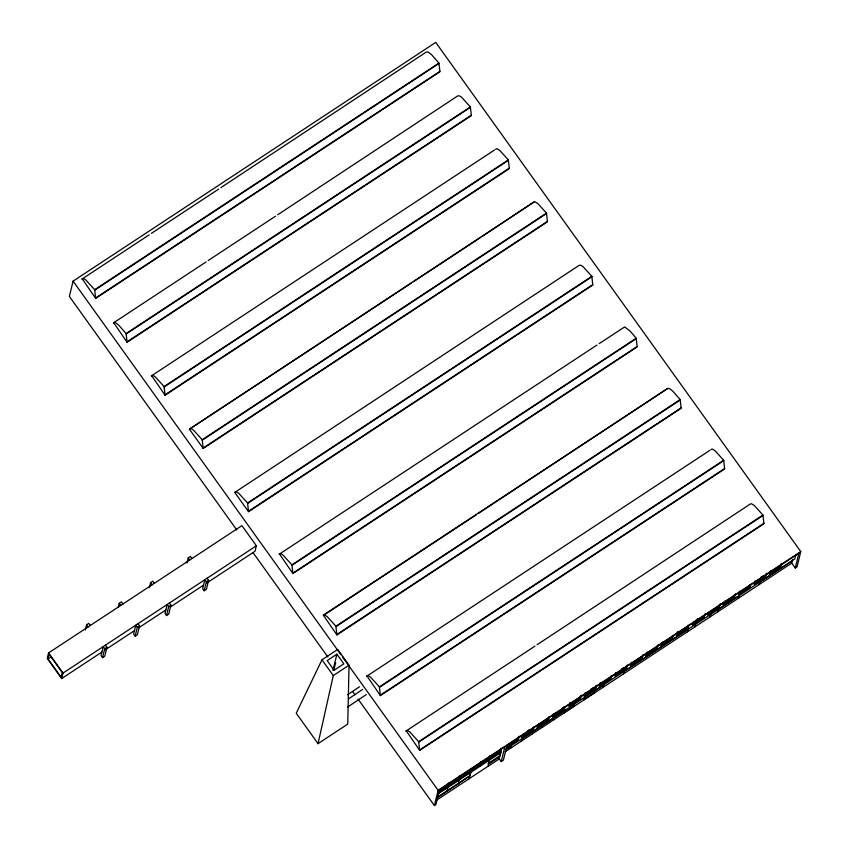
<?xml version="1.0" encoding="UTF-8"?>
<svg xmlns="http://www.w3.org/2000/svg" width="848" height="848" viewBox="0 0 848 848"><rect width="100%" height="100%" fill="white"/><g stroke="black" fill="none" stroke-linecap="round" stroke-linejoin="round"><path stroke-width="1.27" d="M349.026 665.203L347.754 724.086L318.032 743.654L296.228 713.232L321.975 659.797L337.727 649.43L349.026 665.203L333.285 675.57L318.032 743.654M792.657 559.383L791.746 563.125L795.265 568.022L797.035 566.856L800.766 551.582L435.734 42.4L73.087 281.144L69.366 296.418L236.836 530.011M206.848 582.968L255.047 551.232L256.372 545.783L241.934 525.643L48.569 652.939L47.234 658.387L61.681 678.538L101.866 652.08M47.997 658.981L49.152 654.243L62.243 672.506L61.088 677.234L47.997 658.981L51.315 656.808M61.681 678.538L63.006 673.089L256.372 545.783M85.341 629.905L86.591 624.796L88.828 623.322L90.344 625.432M104.707 648.741L103.191 646.632L101.018 655.568L102.534 657.677L104.707 648.741L106.943 647.268L105.428 645.158M106.943 647.268L104.77 656.204L102.534 657.677M118.264 607.157L119.197 603.331L121.434 601.857L122.949 603.967M137.312 627.276L135.807 625.167L133.624 634.092L135.139 636.212L137.312 627.276L139.56 625.803L138.044 623.693M139.56 625.803L137.376 634.739L135.139 636.212M149.322 587.781L150.573 582.671L152.81 581.198L154.325 583.318M168.688 606.627L167.173 604.507L165 613.443L166.515 615.553L168.688 606.627L170.925 605.143L169.409 603.034M170.925 605.143L168.752 614.079L166.515 615.553M186.984 562.987L188.235 557.878L190.471 556.405L191.987 558.514M206.35 581.823L204.845 579.714L202.661 588.65L204.177 590.759L206.35 581.823L208.597 580.35L207.082 578.241M208.597 580.35L206.414 589.286L204.177 590.759M332.967 670.312L336.9 654.19L343.822 663.846L334.091 670.249L327.169 660.592L336.9 654.19M333.794 670.206L335.66 662.564M357.994 699.028L434.399 805.6L438.119 790.325L800.766 551.582M448.507 783.022L447.129 791.354M459.775 775.602L458.397 783.934M437.388 797.205L469.474 776.079L470.735 772.401M469.209 778.687L471.117 770.843L470.629 770.164M480.54 761.939L480.159 766.2M489.964 755.738L488.045 766.285M437.6 794.216L500.924 752.526L499.928 756.586L488.586 764.059L488.151 763.454L499.408 756.045L500.15 753.003M437.483 791.99L500.723 750.363L501.21 748.328M436.116 800.47L499.292 758.875L499.408 756.045M500.829 752.589L500.723 750.363M499.292 758.875L501.242 761.589L504.846 746.812L439.465 789.859L435.861 804.635L434.399 805.6M507.263 745.021L506.691 747.385L518.266 739.763L519.135 736.212M508.005 744.597L507.528 746.569L517.577 739.954L518.298 736.997M510.517 748.265L511.037 746.155L505.705 749.674M522.389 735.068L521.817 737.431L533.392 729.81L533.964 727.436M521.181 741.247L522.177 737.156M523.375 733.658L522.654 736.615L532.703 730.001L533.424 727.043M531.834 734.23L532.83 730.139M537.621 725.029L537.049 727.404L548.624 719.772L549.207 717.408M538.607 723.63L537.886 726.588L547.946 719.963L548.667 717.005M542.497 727.213L543.006 725.114M553.532 713.571L552.663 717.122L564.238 709.5L564.821 707.126M554.221 713.348L553.5 716.306L563.56 709.691L564.28 706.734L562.266 708.048M553.161 720.196L553.68 718.086M563.835 713.168L564.832 709.066M569.835 702.833L568.976 706.384L580.551 698.763L581.421 695.212M570.534 702.61L569.814 705.568L579.862 698.953L580.583 695.996M573.948 706.511L574.626 703.745M584.961 692.88L584.092 696.42L595.678 688.799L596.536 685.248M585.417 693.643L584.94 695.614L594.989 688.989L595.709 686.032M584.06 699.854L584.738 697.088M594.204 693.166L594.787 690.781L603.84 684.824L603.257 687.219M600.193 682.841L599.335 686.392L610.91 678.771L611.493 676.407M600.893 682.619L600.172 685.576L610.221 678.962L610.942 676.004M615.818 672.559L614.948 676.11L626.524 668.489L627.393 664.938M616.263 673.333L615.786 675.305L625.835 668.68L626.566 665.722M623.481 673.895L624.064 671.51L687.993 629.417M631.453 662.267L630.583 665.818L642.159 658.196L643.028 654.645M631.908 663.03L631.421 665.002L641.48 658.387L641.957 656.416M646.282 653.501L645.71 655.864L657.285 648.243L658.154 644.692M647.268 652.091L646.547 655.048L656.596 648.434L657.327 645.476M661.525 643.462L660.942 645.837L672.528 638.205L673.1 635.841M662.5 642.063L661.779 645.021L671.839 638.396L672.559 635.438M677.425 632.004L676.556 635.555L688.141 627.933L688.714 625.559M678.124 631.781L677.404 634.739L687.452 628.124L688.173 625.167M687.41 631.813L688.428 627.615M693.463 621.446L692.593 624.997L704.169 617.376L705.038 613.825M693.918 622.209L693.431 624.181L703.49 617.567L703.967 615.595M694.978 626.831L695.593 624.287M708.292 612.669L707.72 615.044L719.295 607.412L720.164 603.861M709.034 612.256L708.557 614.228L718.616 607.603L719.337 604.645M710.115 616.867L711.048 613.051M717.599 611.938L718.182 609.542L739.498 595.508L738.915 597.904M723.535 602.642L722.952 605.006L734.538 597.384L735.396 593.833M724.521 601.232L723.789 604.189L733.849 597.575L734.569 594.618M739.435 591.183L738.566 594.724L750.151 587.102L750.724 584.738M739.891 591.946L739.414 593.918L749.462 587.293L750.183 584.336M754.996 580.933L754.126 584.484L765.702 576.863L766.571 573.312M755.441 581.707L754.964 583.678L765.013 577.053L765.733 574.096M759.14 584.59L759.723 582.194L791.682 561.153M769.825 572.167L769.253 574.531L780.828 566.909L781.697 563.358M770.811 570.757L770.09 573.714L780.139 567.1L780.86 564.143M770.376 575.177L770.811 573.386M795.668 555.334L794.777 559.002L506.203 748.975M795.265 568.022L798.858 553.246L506.977 745.413L503.373 760.19L501.242 761.589M95.654 298.411L82.108 278.642L83.941 278.738L85.977 280.137L94.658 289.719L95.654 298.411L439.932 71.762L438.935 63.07L431.473 54.558L428.208 52.088L426.374 51.993L220.883 187.631M127.094 342.263L113.537 322.494L115.37 322.579L118.635 325.06L126.098 333.571L127.094 342.263L471.361 115.614L470.364 106.922L461.683 97.329L459.648 95.93L457.814 95.845L277.699 214.767M165.074 395.242L151.516 375.473L153.35 375.558L155.385 376.957L164.077 386.55L165.074 395.242L509.341 168.593L508.344 159.901L499.663 150.308L496.843 148.612L495.539 149.333M189.411 429.194L533.933 202.025L534.982 201.813L537.802 203.52L546.483 213.102L547.479 221.794L203.213 448.444L189.411 429.194L411.195 283.179M234.748 492.434L236.041 491.702L238.86 493.409L247.552 502.991L248.549 511.683L592.816 285.034L591.819 276.342L583.138 266.749L581.103 265.35L579.269 265.265L234.748 492.434L248.549 511.683M292.91 573.566L279.352 553.797L281.197 553.882L283.232 555.281L291.913 564.874L292.91 573.566L637.177 346.917L636.18 338.225L630.064 331.027L624.679 326.936L599.101 343.641M323.342 615.15L336.889 634.919L681.167 408.27L680.17 399.578L672.708 391.066L669.443 388.585L667.609 388.501L323.342 615.15L324.392 614.938L327.211 616.634L335.893 626.227L336.889 634.919M533.933 202.025L482.925 235.956M380.392 695.593L366.834 675.824L368.668 675.909L370.703 677.308L379.395 686.901L380.392 695.593L724.658 468.944L723.662 460.252L714.981 450.659L712.161 448.963L710.857 449.684M419.665 750.385L406.118 730.616L407.952 730.7L409.987 732.1L418.668 741.693L419.665 750.385L763.942 523.735L762.935 515.043L754.254 505.45L751.434 503.754L750.385 503.966L537.176 644.681M667.609 388.501L478.675 513.231M347.563 694.756L359.52 686.753M348.443 698.922L362.658 689.403M347.744 706.978L366.336 694.533M81.853 279.162L149.163 234.843M151.368 233.391L218.678 189.083M94.658 289.719L438.935 63.07M94.711 290.154L438.978 63.505M95.612 298.008L439.879 71.359M113.293 323.003L205.979 261.99M208.184 260.537L275.494 216.219M126.098 333.571L470.364 106.922M126.14 334.006L470.417 107.357M127.041 341.85L471.318 115.201M151.273 375.982L494.437 150.064M164.077 386.55L508.344 159.901M164.12 386.985L508.397 160.336M165.021 394.829L509.298 168.18M413.411 281.727L480.721 237.408M203.213 448.444L202.216 439.752L546.483 213.102M202.269 440.186L546.536 213.537M203.17 448.041L547.437 221.392M247.552 502.991L591.819 276.342M247.595 503.426L591.872 276.777M248.496 511.28L592.773 284.621M105.184 649.886L134.472 630.615M138.871 627.711L165.848 609.956M170.236 607.073L203.509 585.162M279.109 554.306L596.897 345.094M291.913 564.874L636.18 338.225M291.956 565.309L636.233 338.659M292.857 573.153L637.134 346.503M324.19 614.938L476.47 514.683M335.893 626.227L680.17 399.578M335.946 626.661L680.213 400.012M336.847 634.505L681.114 407.856M366.59 676.333L709.755 450.415M379.395 686.901L723.662 460.252M379.438 687.336L723.715 460.687M380.339 695.18L724.616 468.531M405.863 731.124L534.961 646.134M418.668 741.693L762.935 515.043M418.721 742.127L762.988 515.478M419.622 749.971L763.889 523.322M527.392 731.008L529.406 729.683M590.685 689.339L593.695 687.357M621.531 669.03L623.545 667.705M696.166 619.899L698.18 618.574M760.709 577.403L762.723 576.078M437.971 792.668L501.2 751.042M491.183 758.048L493.229 756.702M438.374 793.145L440.483 791.767M442.592 790.378L461.185 778.135M463.252 776.779L470.47 772.019M521.69 739.149L564.344 711.059M563.941 712.723L574.054 706.066M584.166 699.409L594.31 692.721M505.185 751.773L791.746 563.125M437.653 797.586L469.474 776.079M189.655 428.675L191.5 428.77L193.535 430.169L202.216 439.752M489.137 759.395L489.572 759.999M73.087 281.144L340.875 654.688M342.422 656.84L438.119 790.325M253.043 552.62L327.9 657.041M352.588 691.491L354.909 694.724M321.975 659.797L333.285 675.57M188.235 557.878L189.751 559.987M150.573 582.671L152.078 584.791M119.197 603.331L120.713 605.44M86.591 624.796L88.097 626.916M48.569 652.939L63.006 673.089"/></g></svg>
